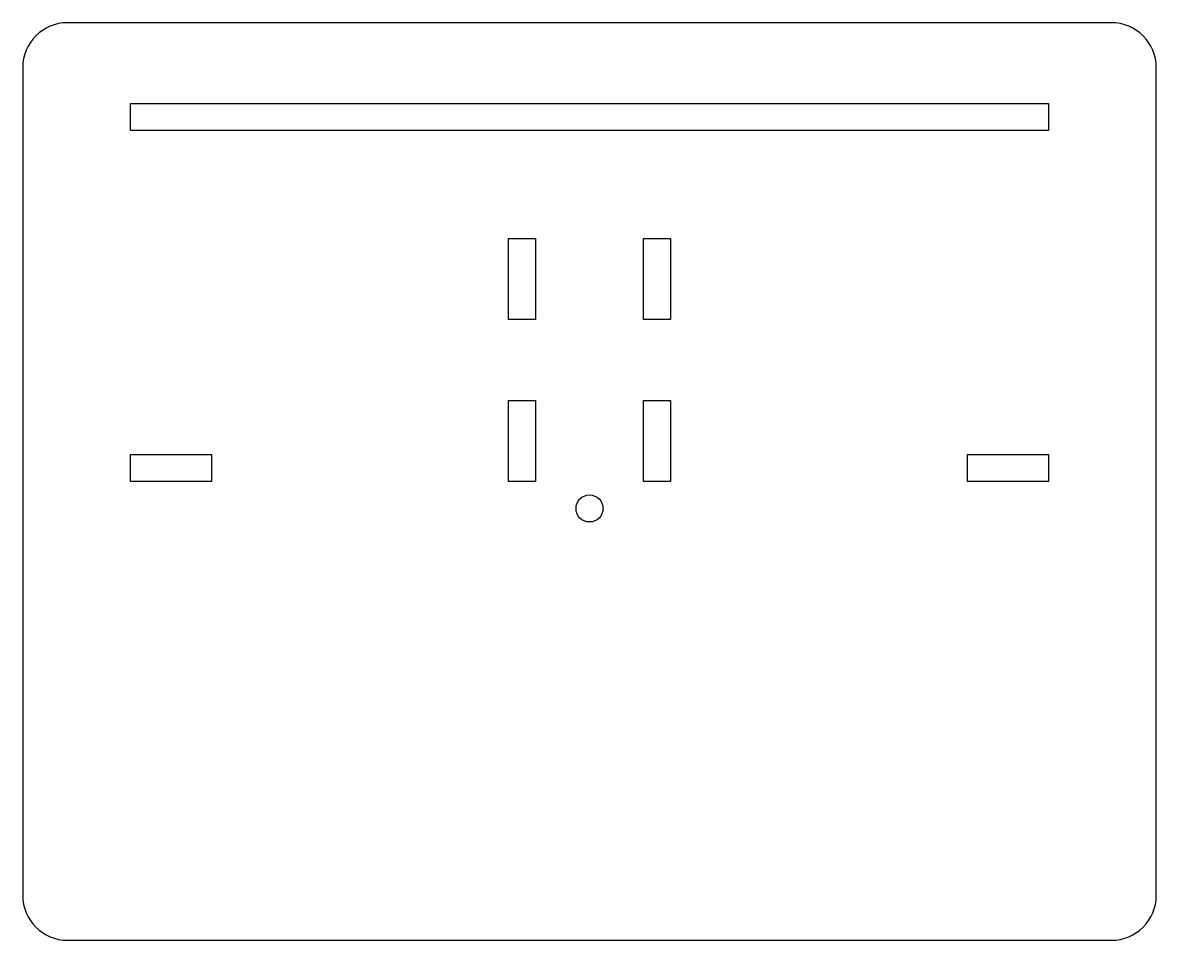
# Model space of a CAD drawing. Extents: x 0 to 126, y 0 to 102.
import ezdxf

# ---------------------------------------------------------------- set-up
doc = ezdxf.new("R2010")
doc.units = 0
doc.layers.get('0').update_dxf_attribs({"linetype": 'continuous'})

# ---------------------------------------------------------------- blocks, each defined once
blk = doc.blocks.new('BODY')
at = {"color": 0}
for p, q in [((121, 102), (5, 102)), ((0, 97), (0, 5)), ((126, 5), (126, 97)), ((12, 93), (114, 93)), ((12, 90), (12, 93)), ((114, 93), (114, 90)), ((114, 90), (12, 90)), ((54, 78), (57, 78)), ((54, 69), (54, 78)), ((57, 78), (57, 69)), ((69, 78), (72, 78)), ((69, 69), (69, 78)), ((72, 78), (72, 69)), ((57, 69), (54, 69)), ((72, 69), (69, 69)), ((54, 60), (57, 60)), ((54, 51), (54, 60)), ((57, 60), (57, 51)), ((69, 60), (72, 60)), ((69, 51), (69, 60)), ((72, 60), (72, 51)), ((12, 54), (21, 54)), ((12, 51), (12, 54)), ((21, 54), (21, 51)), ((105, 54), (114, 54)), ((105, 51), (105, 54)), ((114, 54), (114, 51)), ((21, 51), (12, 51)), ((57, 51), (54, 51)), ((72, 51), (69, 51)), ((114, 51), (105, 51)), ((5, 0), (121, 0))]:
    blk.add_line(p, q, dxfattribs=at)
blk.add_circle((63, 48), 1.5, dxfattribs=at)
for centre, start, end in [((5, 97), 90, -180), ((121, 97), 0, 90), ((5, 5), -180, -90), ((121, 5), -90, 0)]:
    blk.add_arc(centre, 5, start, end, dxfattribs=at)

msp = doc.modelspace()

# ---------------------------------------------------------------- block references
at = {"color": 0}
msp.add_blockref('BODY', (0, 0), dxfattribs=at)

doc.saveas('drawing.dxf')
